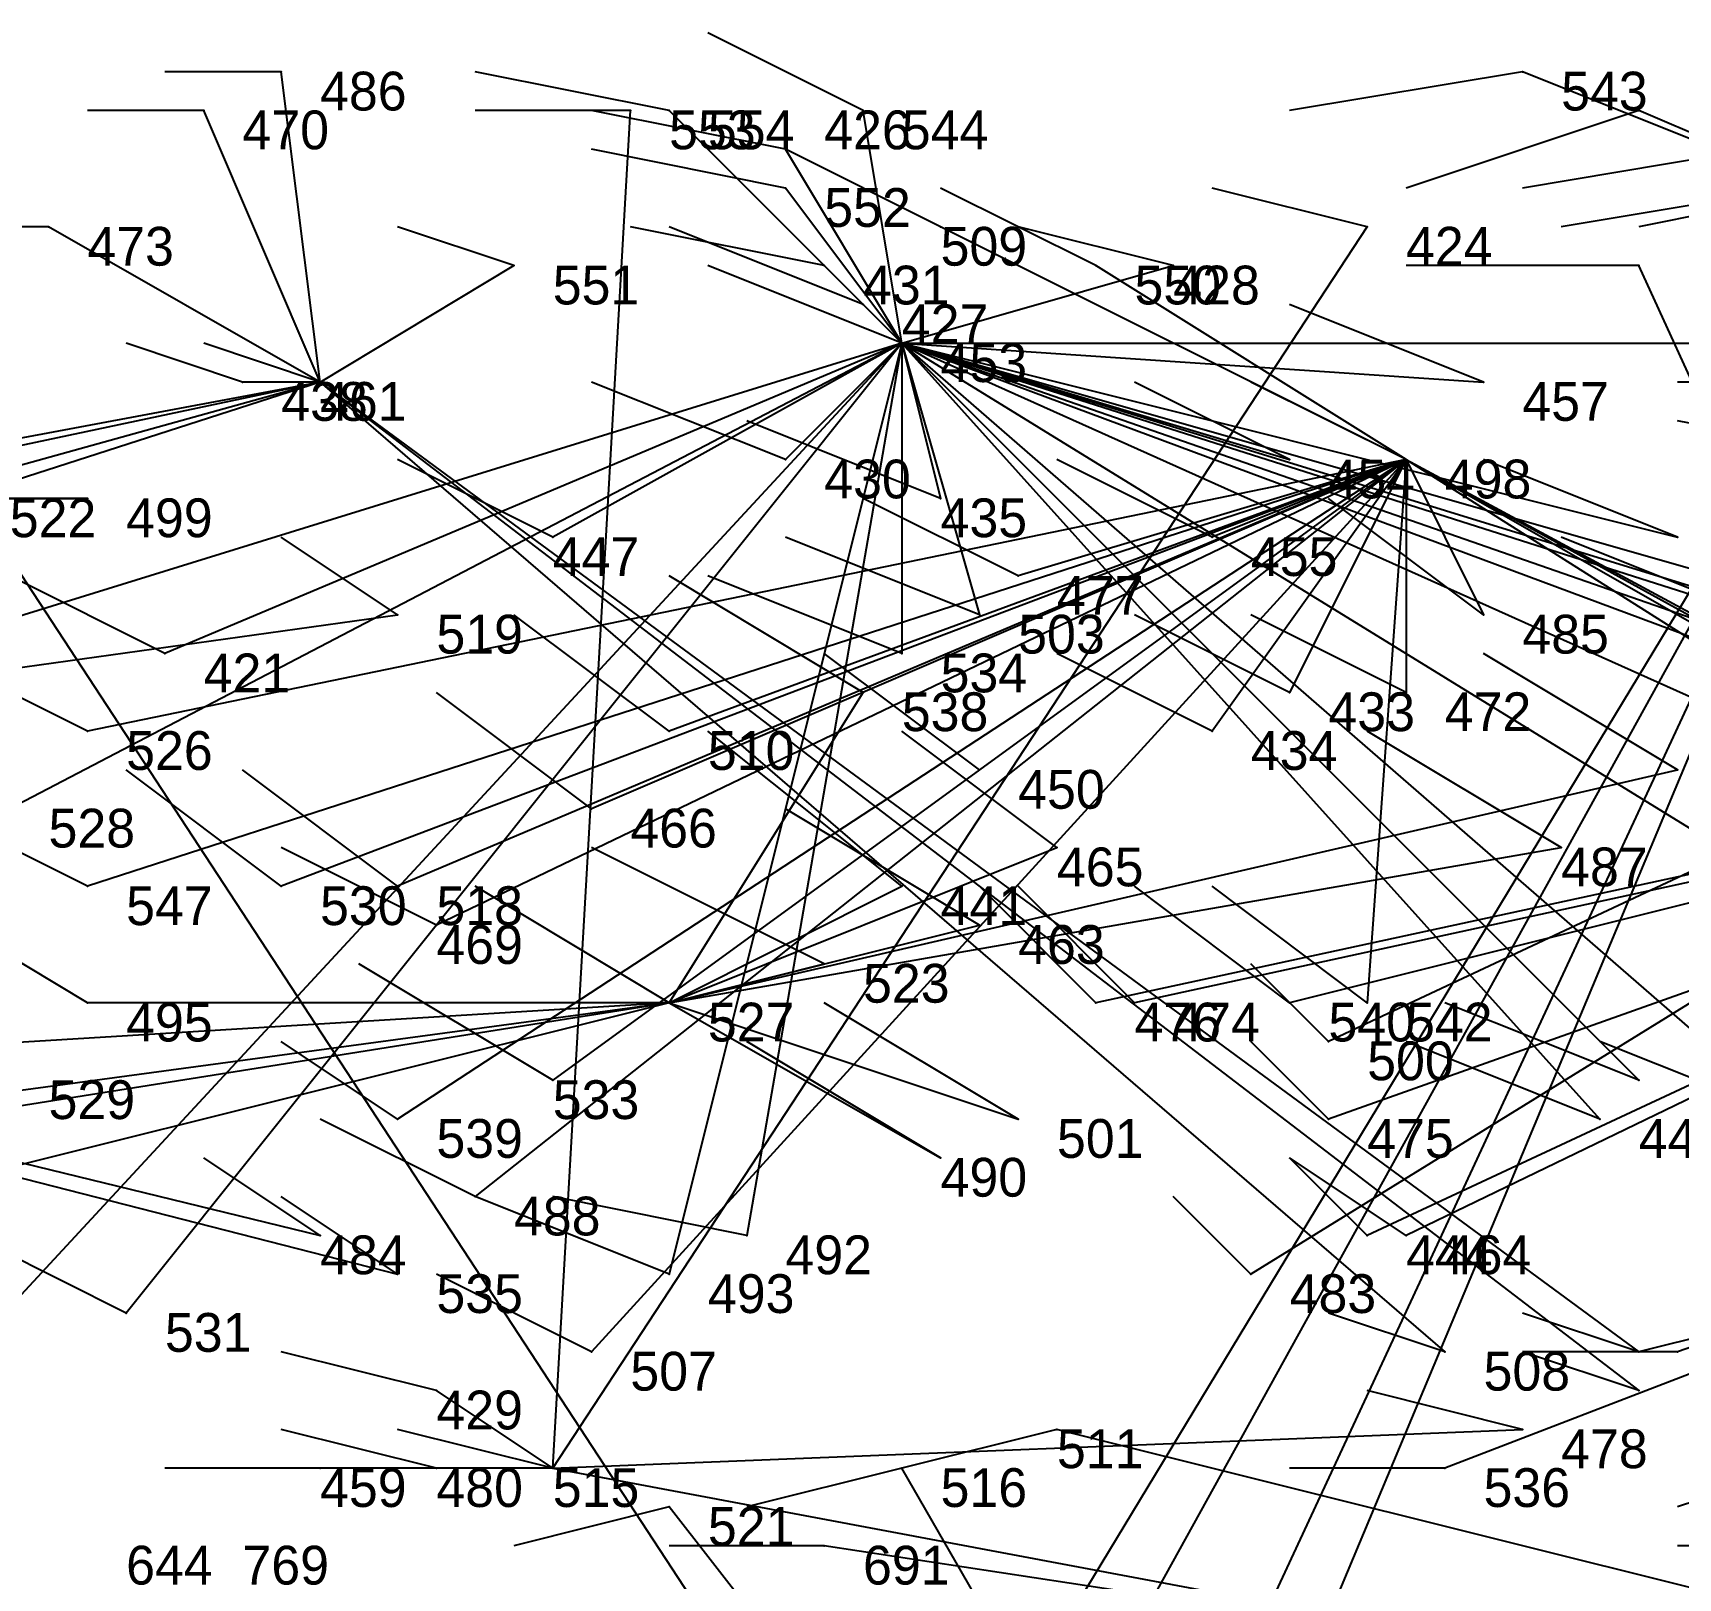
# Model space of a CAD drawing. Extents: x 13.668 to 13.876, y -34.05 to -33.931.
# Drawn here: x 13.7506 to 13.79302, y -33.97083 to -33.931 of the extents above; entities that cross this region are included whole.
import ezdxf

# ---------------------------------------------------------------- set-up
doc = ezdxf.new("R2010")
doc.units = 0
for name, color, linetype in [('Facilities', 3, 'CONTINUOUS'), ('Facilities_lines', 3, 'CONTINUOUS'), ('Normals', 1, 'CONTINUOUS'), ('Source_points', 5, 'CONTINUOUS'), ('Text', 3, 'CONTINUOUS')]:
    doc.layers.add(name, color=color, linetype=linetype)

msp = doc.modelspace()

# ---------------------------------------------------------------- linework, layer by layer
at = {"layer": 'Facilities', "color": 3}
for p in [(13.773, -33.939, -1.216), (13.758, -33.94, -1.216), (13.786, -33.942, -1.214), (13.767, -33.956, -1.215), (13.764, -33.968, -1.216)]:
    msp.add_point(p, dxfattribs=at)
at = {"layer": 'Facilities_lines', "color": 3}
for p, q in [((13.758, -33.94, -1.216), (13.757, -33.932, -1.217)), ((13.799, -33.936, -1.214), (13.789, -33.932, -1.215)), ((13.758, -33.94, -1.216), (13.755, -33.933, -1.216)), ((13.764, -33.968, -1.216), (13.766, -33.933, -1.216)), ((13.773, -33.939, -1.216), (13.767, -33.933, -1.216)), ((13.773, -33.939, -1.216), (13.772, -33.933, -1.216)), ((13.799, -33.936, -1.214), (13.792, -33.933, -1.215)), ((13.773, -33.939, -1.216), (13.77, -33.934, -1.216)), ((13.773, -33.939, -1.216), (13.77, -33.935, -1.215)), ((13.758, -33.94, -1.216), (13.751, -33.936, -1.216)), ((13.764, -33.968, -1.216), (13.785, -33.936, -1.214)), ((13.786, -33.942, -1.214), (13.774, -33.936, -1.216)), ((13.799, -33.936, -1.214), (13.776, -33.974, -1.215)), ((13.799, -33.936, -1.214), (13.778, -33.974, -1.214)), ((13.799, -33.936, -1.214), (13.779, -33.979, -1.215)), ((13.799, -33.936, -1.214), (13.781, -33.979, -1.215)), ((13.758, -33.94, -1.216), (13.763, -33.937, -1.216)), ((13.773, -33.939, -1.216), (13.771, -33.937, -1.216)), ((13.773, -33.939, -1.216), (13.78, -33.937, -1.215)), ((13.786, -33.942, -1.214), (13.778, -33.937, -1.215)), ((13.803, -33.961, -1.213), (13.792, -33.937, -1.215)), ((13.773, -33.939, -1.216), (13.772, -33.938, -1.216)), ((13.773, -33.939, -1.216), (13.731, -33.952, -1.218)), ((13.773, -33.939, -1.216), (13.748, -33.966, -1.215)), ((13.773, -33.939, -1.216), (13.75, -33.951, -1.216)), ((13.773, -33.939, -1.216), (13.753, -33.964, -1.215)), ((13.773, -33.939, -1.216), (13.754, -33.947, -1.217)), ((13.773, -33.939, -1.216), (13.764, -33.944, -1.216)), ((13.773, -33.939, -1.216), (13.767, -33.963, -1.215)), ((13.773, -33.939, -1.216), (13.769, -33.962, -1.215)), ((13.773, -33.939, -1.216), (13.77, -33.942, -1.216)), ((13.773, -33.939, -1.216), (13.774, -33.943, -1.216)), ((13.773, -33.939, -1.216), (13.802, -33.952, -1.214)), ((13.773, -33.939, -1.216), (13.793, -33.944, -1.215)), ((13.773, -33.939, -1.216), (13.791, -33.959, -1.214)), ((13.773, -33.939, -1.216), (13.799, -33.947, -1.214)), ((13.773, -33.939, -1.216), (13.783, -33.942, -1.215)), ((13.773, -33.939, -1.216), (13.788, -33.94, -1.215)), ((13.773, -33.939, -1.216), (13.795, -33.946, -1.214)), ((13.773, -33.939, -1.216), (13.792, -33.958, -1.214)), ((13.773, -33.939, -1.216), (13.801, -33.947, -1.215)), ((13.773, -33.939, -1.216), (13.799, -33.955, -1.214)), ((13.773, -33.939, -1.216), (13.775, -33.946, -1.215)), ((13.773, -33.939, -1.216), (13.773, -33.947, -1.215)), ((13.773, -33.939, -1.216), (13.807, -33.939, -1.213)), ((13.773, -33.939, -1.216), (13.796, -33.959, -1.213)), ((13.773, -33.939, -1.216), (13.819, -33.955, -1.212)), ((13.773, -33.939, -1.216), (13.816, -33.955, -1.213)), ((13.758, -33.94, -1.216), (13.722, -33.95, -1.218)), ((13.758, -33.94, -1.216), (13.725, -33.947, -1.218)), ((13.758, -33.94, -1.216), (13.726, -33.946, -1.218)), ((13.758, -33.94, -1.216), (13.727, -33.95, -1.218)), ((13.758, -33.94, -1.216), (13.756, -33.94, -1.216)), ((13.758, -33.94, -1.216), (13.792, -33.965, -1.215)), ((13.758, -33.94, -1.216), (13.787, -33.965, -1.215)), ((13.758, -33.94, -1.216), (13.792, -33.966, -1.214)), ((13.786, -33.942, -1.214), (13.752, -33.949, -1.216)), ((13.786, -33.942, -1.214), (13.752, -33.953, -1.216)), ((13.786, -33.942, -1.214), (13.757, -33.953, -1.217)), ((13.786, -33.942, -1.214), (13.76, -33.953, -1.216)), ((13.786, -33.942, -1.214), (13.76, -33.959, -1.217)), ((13.786, -33.942, -1.214), (13.761, -33.954, -1.217)), ((13.786, -33.942, -1.214), (13.762, -33.961, -1.215)), ((13.786, -33.942, -1.214), (13.764, -33.958, -1.215)), ((13.786, -33.942, -1.214), (13.765, -33.951, -1.216)), ((13.786, -33.942, -1.214), (13.765, -33.965, -1.215)), ((13.786, -33.942, -1.214), (13.767, -33.949, -1.216)), ((13.786, -33.942, -1.214), (13.775, -33.95, -1.215)), ((13.786, -33.942, -1.214), (13.776, -33.945, -1.216)), ((13.786, -33.942, -1.214), (13.781, -33.949, -1.216)), ((13.786, -33.942, -1.214), (13.781, -33.944, -1.215)), ((13.816, -33.942, -1.213), (13.782, -33.963, -1.215)), ((13.786, -33.942, -1.214), (13.783, -33.948, -1.215)), ((13.816, -33.942, -1.213), (13.784, -33.957, -1.214)), ((13.786, -33.942, -1.214), (13.785, -33.956, -1.214)), ((13.786, -33.942, -1.214), (13.805, -33.954, -1.214)), ((13.786, -33.942, -1.214), (13.806, -33.953, -1.214)), ((13.786, -33.942, -1.214), (13.786, -33.948, -1.215)), ((13.786, -33.942, -1.214), (13.8, -33.95, -1.214)), ((13.786, -33.942, -1.214), (13.788, -33.946, -1.215)), ((13.786, -33.942, -1.214), (13.799, -33.949, -1.215)), ((13.749, -33.943, -1.217), (13.752, -33.943, -1.216)), ((13.749, -33.943, -1.217), (13.768, -33.972, -1.216)), ((13.717, -33.952, -1.218), (13.76, -33.946, -1.216)), ((13.825, -33.946, -1.213), (13.779, -33.956, -1.215)), ((13.767, -33.956, -1.215), (13.772, -33.948, -1.215)), ((13.815, -33.948, -1.214), (13.778, -33.956, -1.215)), ((13.815, -33.948, -1.214), (13.783, -33.956, -1.215)), ((13.815, -33.948, -1.214), (13.784, -33.959, -1.215)), ((13.815, -33.948, -1.214), (13.785, -33.962, -1.215)), ((13.815, -33.948, -1.214), (13.786, -33.962, -1.214)), ((13.767, -33.956, -1.215), (13.793, -33.95, -1.215)), ((13.717, -33.952, -1.218), (13.758, -33.962, -1.215)), ((13.717, -33.952, -1.218), (13.76, -33.963, -1.216)), ((13.767, -33.956, -1.215), (13.777, -33.952, -1.215)), ((13.767, -33.956, -1.215), (13.79, -33.952, -1.216)), ((13.767, -33.956, -1.215), (13.773, -33.953, -1.216)), ((13.767, -33.956, -1.215), (13.775, -33.954, -1.215)), ((13.767, -33.956, -1.215), (13.771, -33.955, -1.214)), ((13.767, -33.956, -1.215), (13.718, -33.959, -1.217)), ((13.767, -33.956, -1.215), (13.723, -33.963, -1.217)), ((13.767, -33.956, -1.215), (13.73, -33.961, -1.216)), ((13.767, -33.956, -1.215), (13.743, -33.962, -1.216)), ((13.767, -33.956, -1.215), (13.752, -33.956, -1.217)), ((13.767, -33.956, -1.215), (13.774, -33.96, -1.215)), ((13.767, -33.956, -1.215), (13.776, -33.959, -1.215)), ((13.813, -33.958, -1.212), (13.787, -33.968, -1.214)), ((13.813, -33.958, -1.212), (13.793, -33.965, -1.214)), ((13.764, -33.968, -1.216), (13.761, -33.966, -1.216)), ((13.764, -33.968, -1.216), (13.789, -33.967, -1.214)), ((13.817, -33.977, -1.212), (13.777, -33.967, -1.214)), ((13.764, -33.968, -1.216), (13.758, -33.968, -1.215)), ((13.764, -33.968, -1.216), (13.761, -33.968, -1.215)), ((13.764, -33.968, -1.216), (13.812, -33.977, -1.213)), ((13.792, -34.001, -1.214), (13.773, -33.968, -1.215)), ((13.792, -34.001, -1.214), (13.767, -33.969, -1.216)), ((13.817, -33.977, -1.212), (13.771, -33.97, -1.215))]:
    msp.add_line(p, q, dxfattribs=at)
at = {"layer": 'Normals', "color": 1}
for p, q in [((13.772, -33.933, -1.216), (13.768, -33.931, -1.116)), ((13.757, -33.932, -1.217), (13.754, -33.932, -1.117)), ((13.767, -33.933, -1.216), (13.762, -33.932, -1.116)), ((13.789, -33.932, -1.215), (13.783, -33.933, -1.115)), ((13.755, -33.933, -1.216), (13.752, -33.933, -1.116)), ((13.766, -33.933, -1.216), (13.762, -33.933, -1.116)), ((13.77, -33.934, -1.216), (13.765, -33.933, -1.116)), ((13.792, -33.933, -1.215), (13.786, -33.935, -1.115)), ((13.77, -33.935, -1.215), (13.765, -33.934, -1.115)), ((13.774, -33.936, -1.216), (13.77, -33.934, -1.116)), ((13.795, -33.934, -1.215), (13.789, -33.935, -1.115)), ((13.778, -33.937, -1.215), (13.774, -33.935, -1.115)), ((13.785, -33.936, -1.214), (13.781, -33.935, -1.114)), ((13.796, -33.935, -1.215), (13.79, -33.936, -1.115)), ((13.797, -33.935, -1.215), (13.792, -33.936, -1.115)), ((13.751, -33.936, -1.216), (13.748, -33.936, -1.116)), ((13.763, -33.937, -1.216), (13.76, -33.936, -1.116)), ((13.771, -33.937, -1.216), (13.766, -33.936, -1.116)), ((13.772, -33.938, -1.216), (13.767, -33.936, -1.116)), ((13.78, -33.937, -1.215), (13.776, -33.936, -1.115)), ((13.773, -33.939, -1.216), (13.768, -33.937, -1.116)), ((13.792, -33.937, -1.215), (13.786, -33.937, -1.115)), ((13.788, -33.94, -1.215), (13.783, -33.938, -1.115)), ((13.756, -33.94, -1.216), (13.753, -33.939, -1.116)), ((13.758, -33.94, -1.216), (13.755, -33.939, -1.116)), ((13.77, -33.942, -1.216), (13.765, -33.94, -1.116)), ((13.783, -33.942, -1.215), (13.779, -33.94, -1.115)), ((13.786, -33.942, -1.214), (13.782, -33.94, -1.114)), ((13.798, -33.94, -1.215), (13.793, -33.94, -1.115)), ((13.774, -33.943, -1.216), (13.769, -33.941, -1.116)), ((13.798, -33.942, -1.214), (13.793, -33.941, -1.114)), ((13.764, -33.944, -1.216), (13.76, -33.942, -1.116)), ((13.781, -33.944, -1.215), (13.777, -33.942, -1.115)), ((13.793, -33.944, -1.215), (13.788, -33.942, -1.115)), ((13.752, -33.943, -1.216), (13.748, -33.943, -1.116)), ((13.776, -33.945, -1.216), (13.772, -33.943, -1.116)), ((13.788, -33.946, -1.215), (13.784, -33.943, -1.115)), ((13.76, -33.946, -1.216), (13.757, -33.944, -1.116)), ((13.775, -33.946, -1.215), (13.77, -33.944, -1.115)), ((13.795, -33.946, -1.214), (13.79, -33.944, -1.114)), ((13.754, -33.947, -1.217), (13.75, -33.945, -1.117)), ((13.772, -33.948, -1.215), (13.767, -33.945, -1.115)), ((13.773, -33.947, -1.215), (13.768, -33.945, -1.115)), ((13.767, -33.949, -1.216), (13.763, -33.946, -1.116)), ((13.783, -33.948, -1.215), (13.779, -33.946, -1.115)), ((13.786, -33.948, -1.215), (13.782, -33.946, -1.115)), ((13.752, -33.949, -1.216), (13.748, -33.947, -1.116)), ((13.775, -33.95, -1.215), (13.771, -33.947, -1.115)), ((13.781, -33.949, -1.216), (13.777, -33.947, -1.116)), ((13.793, -33.95, -1.215), (13.788, -33.947, -1.115)), ((13.765, -33.951, -1.216), (13.761, -33.948, -1.116)), ((13.773, -33.953, -1.216), (13.768, -33.949, -1.116)), ((13.777, -33.952, -1.215), (13.773, -33.949, -1.115)), ((13.79, -33.952, -1.216), (13.785, -33.949, -1.116)), ((13.757, -33.953, -1.217), (13.753, -33.95, -1.117)), ((13.76, -33.953, -1.216), (13.756, -33.95, -1.116)), ((13.752, -33.953, -1.216), (13.748, -33.951, -1.116)), ((13.775, -33.954, -1.215), (13.77, -33.951, -1.115)), ((13.761, -33.954, -1.217), (13.757, -33.952, -1.117)), ((13.771, -33.955, -1.214), (13.765, -33.952, -1.114)), ((13.752, -33.956, -1.217), (13.747, -33.953, -1.117)), ((13.767, -33.956, -1.215), (13.762, -33.953, -1.115)), ((13.778, -33.956, -1.215), (13.775, -33.953, -1.115)), ((13.779, -33.956, -1.215), (13.776, -33.953, -1.115)), ((13.783, -33.956, -1.215), (13.779, -33.953, -1.115)), ((13.785, -33.956, -1.214), (13.781, -33.953, -1.114)), ((13.764, -33.958, -1.215), (13.759, -33.955, -1.115)), ((13.784, -33.957, -1.214), (13.782, -33.955, -1.114)), ((13.776, -33.959, -1.215), (13.771, -33.956, -1.115)), ((13.792, -33.958, -1.214), (13.787, -33.956, -1.114)), ((13.76, -33.959, -1.217), (13.757, -33.957, -1.117)), ((13.774, -33.96, -1.215), (13.769, -33.957, -1.115)), ((13.784, -33.959, -1.215), (13.782, -33.957, -1.115)), ((13.791, -33.959, -1.214), (13.786, -33.957, -1.114)), ((13.796, -33.959, -1.213), (13.791, -33.957, -1.113)), ((13.762, -33.961, -1.215), (13.758, -33.959, -1.115)), ((13.758, -33.962, -1.215), (13.755, -33.96, -1.115)), ((13.785, -33.962, -1.215), (13.783, -33.96, -1.115)), ((13.786, -33.962, -1.214), (13.783, -33.96, -1.114)), ((13.76, -33.963, -1.216), (13.757, -33.961, -1.116)), ((13.767, -33.963, -1.215), (13.762, -33.961, -1.115)), ((13.769, -33.962, -1.215), (13.764, -33.961, -1.115)), ((13.782, -33.963, -1.215), (13.78, -33.961, -1.115)), ((13.753, -33.964, -1.215), (13.749, -33.962, -1.115)), ((13.765, -33.965, -1.215), (13.761, -33.963, -1.115)), ((13.787, -33.965, -1.215), (13.784, -33.964, -1.115)), ((13.792, -33.965, -1.215), (13.789, -33.964, -1.115)), ((13.796, -33.964, -1.214), (13.792, -33.965, -1.114)), ((13.761, -33.966, -1.216), (13.757, -33.965, -1.116)), ((13.792, -33.966, -1.214), (13.789, -33.965, -1.114)), ((13.793, -33.965, -1.214), (13.789, -33.965, -1.114)), ((13.789, -33.967, -1.214), (13.785, -33.966, -1.114)), ((13.761, -33.968, -1.215), (13.757, -33.967, -1.115)), ((13.764, -33.968, -1.216), (13.76, -33.967, -1.116)), ((13.777, -33.967, -1.214), (13.773, -33.968, -1.114)), ((13.758, -33.968, -1.215), (13.754, -33.968, -1.115)), ((13.773, -33.968, -1.215), (13.769, -33.969, -1.115)), ((13.787, -33.968, -1.214), (13.783, -33.968, -1.114)), ((13.796, -33.968, -1.218), (13.793, -33.969, -1.118)), ((13.767, -33.969, -1.216), (13.763, -33.97, -1.116)), ((13.771, -33.97, -1.215), (13.767, -33.97, -1.115)), ((13.796, -33.97, -1.214), (13.793, -33.97, -1.114))]:
    msp.add_line(p, q, dxfattribs=at)
at = {"layer": 'Source_points', "color": 5}
for p in [(13.757, -33.932, -1.217), (13.789, -33.932, -1.215), (13.755, -33.933, -1.216), (13.766, -33.933, -1.216), (13.767, -33.933, -1.216), (13.772, -33.933, -1.216), (13.792, -33.933, -1.215), (13.77, -33.934, -1.216), (13.77, -33.935, -1.215), (13.751, -33.936, -1.216), (13.774, -33.936, -1.216), (13.785, -33.936, -1.214), (13.763, -33.937, -1.216), (13.771, -33.937, -1.216), (13.778, -33.937, -1.215), (13.78, -33.937, -1.215), (13.792, -33.937, -1.215), (13.772, -33.938, -1.216), (13.756, -33.94, -1.216), (13.788, -33.94, -1.215), (13.77, -33.942, -1.216), (13.783, -33.942, -1.215), (13.752, -33.943, -1.216), (13.774, -33.943, -1.216), (13.764, -33.944, -1.216), (13.781, -33.944, -1.215), (13.793, -33.944, -1.215), (13.776, -33.945, -1.216), (13.76, -33.946, -1.216), (13.775, -33.946, -1.215), (13.788, -33.946, -1.215), (13.754, -33.947, -1.217), (13.773, -33.947, -1.215), (13.772, -33.948, -1.215), (13.783, -33.948, -1.215), (13.786, -33.948, -1.215), (13.752, -33.949, -1.216), (13.767, -33.949, -1.216), (13.781, -33.949, -1.216), (13.775, -33.95, -1.215), (13.793, -33.95, -1.215), (13.765, -33.951, -1.216), (13.777, -33.952, -1.215), (13.79, -33.952, -1.216), (13.752, -33.953, -1.216), (13.757, -33.953, -1.217), (13.76, -33.953, -1.216), (13.773, -33.953, -1.216), (13.761, -33.954, -1.217), (13.775, -33.954, -1.215), (13.771, -33.955, -1.214), (13.752, -33.956, -1.217), (13.778, -33.956, -1.215), (13.779, -33.956, -1.215), (13.783, -33.956, -1.215), (13.785, -33.956, -1.214), (13.784, -33.957, -1.214), (13.764, -33.958, -1.215), (13.792, -33.958, -1.214), (13.76, -33.959, -1.217), (13.776, -33.959, -1.215), (13.784, -33.959, -1.215), (13.791, -33.959, -1.214), (13.774, -33.96, -1.215), (13.762, -33.961, -1.215), (13.758, -33.962, -1.215), (13.769, -33.962, -1.215), (13.785, -33.962, -1.215), (13.786, -33.962, -1.214), (13.76, -33.963, -1.216), (13.767, -33.963, -1.215), (13.782, -33.963, -1.215), (13.753, -33.964, -1.215), (13.765, -33.965, -1.215), (13.787, -33.965, -1.215), (13.792, -33.965, -1.215), (13.793, -33.965, -1.214), (13.761, -33.966, -1.216), (13.792, -33.966, -1.214), (13.777, -33.967, -1.214), (13.789, -33.967, -1.214), (13.758, -33.968, -1.215), (13.761, -33.968, -1.215), (13.773, -33.968, -1.215), (13.787, -33.968, -1.214), (13.767, -33.969, -1.216), (13.771, -33.97, -1.215)]:
    msp.add_point(p, dxfattribs=at)

# ---------------------------------------------------------------- texts
at = {"layer": 'Text', "color": 3}
for s, p in [('486', (13.758, -33.933, -1.217)), ('543', (13.79, -33.933, -1.215)), ('470', (13.756, -33.934, -1.216)), ('553', (13.767, -33.934, -1.216)), ('554', (13.768, -33.934, -1.216)), ('426', (13.771, -33.934, -1.216)), ('544', (13.773, -33.934, -1.216)), ('552', (13.771, -33.936, -1.215)), ('473', (13.752, -33.937, -1.216)), ('509', (13.774, -33.937, -1.216)), ('424', (13.786, -33.937, -1.214)), ('551', (13.764, -33.938, -1.216)), ('431', (13.772, -33.938, -1.216)), ('550', (13.779, -33.938, -1.215)), ('428', (13.78, -33.938, -1.215)), ('427', (13.773, -33.939, -1.216)), ('453', (13.774, -33.94, -1.216)), ('438', (13.757, -33.941, -1.216)), ('461', (13.758, -33.941, -1.216)), ('457', (13.789, -33.941, -1.215)), ('430', (13.771, -33.943, -1.216)), ('454', (13.784, -33.943, -1.215)), ('498', (13.787, -33.943, -1.214)), ('522', (13.75, -33.944, -1.217)), ('499', (13.753, -33.944, -1.216)), ('435', (13.774, -33.944, -1.216)), ('447', (13.764, -33.945, -1.216)), ('455', (13.782, -33.945, -1.215)), ('477', (13.777, -33.946, -1.216)), ('519', (13.761, -33.947, -1.216)), ('503', (13.776, -33.947, -1.215)), ('485', (13.789, -33.947, -1.215)), ('421', (13.755, -33.948, -1.217)), ('534', (13.774, -33.948, -1.215)), ('538', (13.773, -33.949, -1.215)), ('433', (13.784, -33.949, -1.215)), ('472', (13.787, -33.949, -1.215)), ('526', (13.753, -33.95, -1.216)), ('510', (13.768, -33.95, -1.216)), ('434', (13.782, -33.95, -1.216)), ('450', (13.776, -33.951, -1.215)), ('528', (13.751, -33.952, -1.216)), ('466', (13.766, -33.952, -1.216)), ('465', (13.777, -33.953, -1.215)), ('487', (13.79, -33.953, -1.216)), ('547', (13.753, -33.954, -1.216)), ('530', (13.758, -33.954, -1.217)), ('518', (13.761, -33.954, -1.216)), ('441', (13.774, -33.954, -1.216)), ('469', (13.761, -33.955, -1.217)), ('463', (13.776, -33.955, -1.215)), ('523', (13.772, -33.956, -1.214)), ('495', (13.753, -33.957, -1.217)), ('527', (13.768, -33.957, -1.215)), ('476', (13.779, -33.957, -1.215)), ('474', (13.78, -33.957, -1.215)), ('540', (13.784, -33.957, -1.215)), ('542', (13.786, -33.957, -1.214)), ('500', (13.785, -33.958, -1.214)), ('529', (13.751, -33.959, -1.215)), ('533', (13.764, -33.959, -1.215)), ('539', (13.761, -33.96, -1.217)), ('501', (13.777, -33.96, -1.215)), ('475', (13.785, -33.96, -1.215)), ('449', (13.792, -33.96, -1.214)), ('490', (13.774, -33.961, -1.215)), ('488', (13.763, -33.962, -1.215)), ('484', (13.758, -33.963, -1.215)), ('492', (13.77, -33.963, -1.215)), ('444', (13.786, -33.963, -1.215)), ('464', (13.787, -33.963, -1.214)), ('535', (13.761, -33.964, -1.216)), ('493', (13.768, -33.964, -1.215)), ('483', (13.783, -33.964, -1.215)), ('531', (13.754, -33.965, -1.215)), ('507', (13.766, -33.966, -1.215)), ('508', (13.788, -33.966, -1.215)), ('429', (13.761, -33.967, -1.216)), ('511', (13.777, -33.968, -1.214)), ('478', (13.79, -33.968, -1.214)), ('459', (13.758, -33.969, -1.215)), ('480', (13.761, -33.969, -1.215)), ('515', (13.764, -33.969, -1.216)), ('516', (13.774, -33.969, -1.215)), ('536', (13.788, -33.969, -1.214)), ('521', (13.768, -33.97, -1.216)), ('644', (13.753, -33.971, -1.216)), ('769', (13.756, -33.971, -1.215)), ('691', (13.772, -33.971, -1.215))]:
    msp.add_text(s, height=0.001, dxfattribs=at).set_placement(p)

doc.saveas('drawing.dxf')
